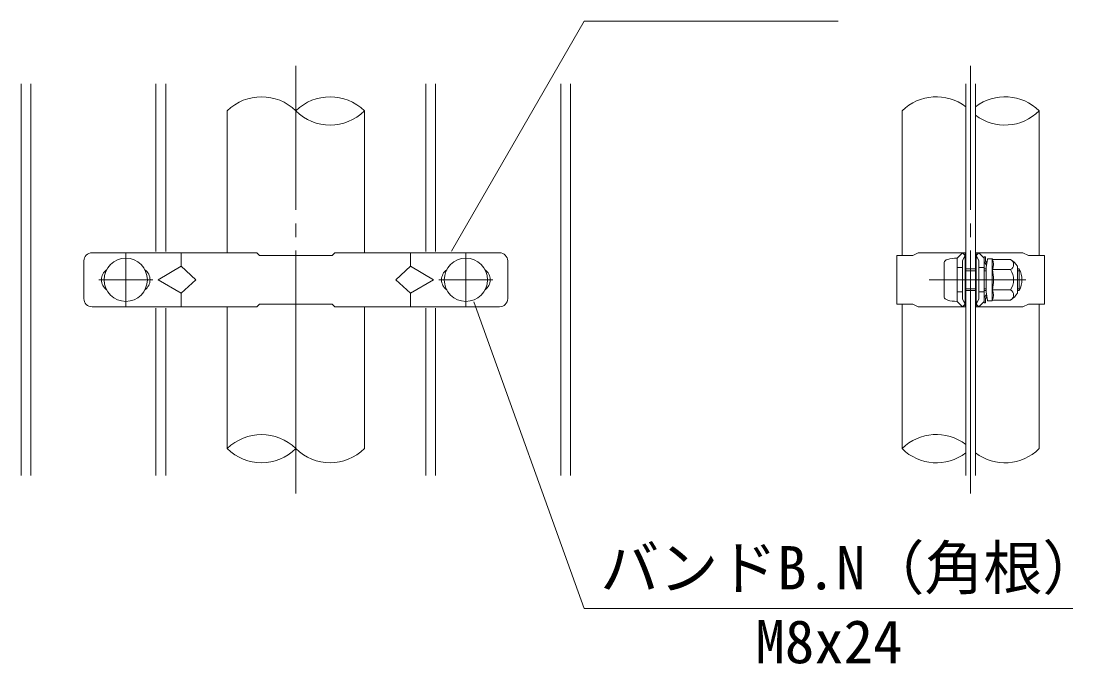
# Model space of a CAD drawing. Units: millimetres, scale not verified. Extents: x -6299 to 6301, y -4455 to 4455.
# Drawn here: x 3877 to 5046, y -768 to -54 of the extents above; entities that cross this region are included whole.
import ezdxf
from ezdxf.enums import TextEntityAlignment as Align

# ---------------------------------------------------------------- set-up
doc = ezdxf.new("R2010")
doc.units = ezdxf.units.MM
doc.header["$LTSCALE"] = 15
doc.linetypes.add('LONG_CHAIN', pattern=[21, 18, -1, 1, -1])
for name, color, linetype, lineweight in [('0-0_D-STR-TXT', 7, 'Continuous', 9), ('0-3_D-STR2', 7, 'Continuous', 9), ('0-4_D-STR-DIM', 7, 'Continuous', 9), ('0-6_D-STR1', 1, 'Continuous', 9), ('0-7_D-BMK', 2, 'LONG_CHAIN', 9), ('0-8_D-STR3', 3, 'Continuous', 9)]:
    doc.layers.add(name, color=color, linetype=linetype, lineweight=lineweight)
doc.styles.add('ＭＳ ゴシック', font='')
doc.styles.get('ＭＳ ゴシック').set_extended_font_data('MS Gothic')

msp = doc.modelspace()

# ---------------------------------------------------------------- linework, layer by layer
at = {"layer": '0-0_D-STR-TXT'}
for points in [[(4785.33, -53.61), (4502.78, -53.61), (4355.23, -309.19)], [(5046.11, -705.89), (4502.7, -705.89), (4380.17, -365.38)]]:
    msp.add_lwpolyline(points, dxfattribs=at)
at = {"layer": '0-3_D-STR2'}
for p, q in [((3876.96, -558.42), (3876.96, -123.42)), ((3887.76, -558.42), (3887.76, -123.42)), ((4026.96, -309.42), (4026.96, -123.42)), ((4037.76, -309.42), (4037.76, -123.42)), ((4326.96, -309.42), (4326.96, -123.42)), ((4337.76, -309.42), (4337.76, -123.42)), ((4476.96, -558.42), (4476.96, -123.42)), ((4487.76, -558.42), (4487.76, -123.42)), ((4926.97, -558.42), (4926.97, -123.42)), ((4937.77, -558.42), (4937.77, -123.42)), ((4026.96, -558.42), (4026.96, -372.42)), ((4037.76, -558.42), (4037.76, -372.42)), ((4326.96, -558.42), (4326.96, -372.42)), ((4337.76, -558.42), (4337.76, -372.42))]:
    msp.add_line(p, q, dxfattribs=at)
at = {"layer": '0-4_D-STR-DIM'}
for centre, start, end in [((4144.26, -191.76), 45.18146, 134.81854), ((4220.46, -191.76), 45.18146, 134.81854), ((4894.27, -191.76), 52.7739, 134.81854), ((4970.47, -191.76), 45.18146, 127.2261), ((4220.46, -115.08), 225.18146, 314.81854), ((4970.47, -115.08), 232.7739, 314.81854), ((4144.26, -566.76), 45.18146, 134.81854), ((4894.27, -566.76), 52.7739, 134.81854), ((4144.26, -490.08), 225.18146, 314.81854), ((4220.46, -490.08), 225.18146, 314.81854), ((4894.27, -490.08), 225.18146, 307.2261), ((4970.47, -490.08), 232.7739, 314.81854)]:
    msp.add_arc(centre, 54.05, start, end, dxfattribs=at)
at = {"layer": '0-6_D-STR1'}
for p, q in [((4106.16, -153.42), (4106.16, -310.92)), ((4258.56, -310.92), (4258.56, -153.42)), ((4856.17, -153.42), (4856.17, -313.92)), ((5008.57, -313.92), (5008.57, -153.42)), ((4106.16, -370.92), (4106.16, -528.42)), ((4258.56, -528.42), (4258.56, -370.92)), ((4856.17, -367.92), (4856.17, -528.42)), ((5008.57, -528.42), (5008.57, -367.92))]:
    msp.add_line(p, q, dxfattribs=at)
at = {"layer": '0-7_D-BMK'}
for p, q in [((4182.36, -578.42), (4182.36, -103.42)), ((4932.37, -578.42), (4932.37, -103.42)), ((3993.36, -370.92), (3993.36, -310.92)), ((4371.36, -370.92), (4371.36, -310.92)), ((3963.36, -340.92), (4023.36, -340.92)), ((4341.36, -340.92), (4401.36, -340.92)), ((4886.36, -340.92), (4993.58, -340.92))]:
    msp.add_line(p, q, dxfattribs=at)
at = {"layer": '0-8_D-STR3'}
for p, q in [((3955.86, -310.92), (4138.86, -310.92)), ((4054.86, -310.92), (4054.86, -325.92)), ((4141.86, -313.92), (4138.86, -310.92)), ((4141.86, -313.92), (4222.86, -313.92)), ((4222.86, -313.92), (4225.86, -310.92)), ((4225.86, -310.92), (4408.86, -310.92)), ((4309.86, -310.92), (4309.86, -325.92)), ((4850.17, -367.92), (4850.17, -313.92)), ((4850.17, -313.92), (4868.2, -313.92)), ((4868.2, -313.92), (4874.2, -310.92)), ((4874.2, -310.92), (4926.32, -310.92)), ((4923.32, -310.92), (4917.32, -316.92)), ((4923.32, -310.92), (4926.32, -313.92)), ((4926.32, -313.92), (4923.32, -319.41)), ((4926.32, -316.62), (4926.32, -310.92)), ((4990.54, -310.92), (4938.41, -310.92)), ((4938.41, -316.62), (4938.41, -310.92)), ((4941.41, -310.92), (4938.41, -313.92)), ((4938.41, -313.92), (4941.41, -319.41)), ((4941.41, -310.92), (4947.41, -316.92)), ((4947.41, -315.42), (4947.41, -319.74)), ((4948.91, -315.42), (4947.41, -315.42)), ((4948.91, -315.42), (4948.91, -319.74)), ((4996.54, -313.92), (4990.54, -310.92)), ((5014.57, -313.92), (4996.54, -313.92)), ((5014.57, -367.92), (5014.57, -313.92)), ((3946.86, -319.92), (3946.86, -361.92)), ((4029.36, -340.92), (4054.86, -325.92)), ((4417.86, -319.92), (4417.86, -361.92)), ((4902.92, -321.42), (4902.92, -360.42)), ((4917.32, -364.92), (4917.32, -316.92)), ((4917.32, -316.92), (4917.32, -364.92)), ((4923.32, -362.43), (4923.32, -319.41)), ((4924.85, -316.62), (4926.32, -316.62)), ((4926.32, -365.22), (4926.32, -316.62)), ((4938.41, -365.22), (4938.41, -316.62)), ((4939.89, -316.62), (4938.41, -316.62)), ((4941.41, -362.43), (4941.41, -319.41)), ((4947.41, -364.92), (4947.41, -316.92)), ((4947.97, -321.48), (4950.13, -324.51)), ((4949.19, -320.61), (4950.43, -322.35)), ((4949.81, -327.42), (4950.97, -317.93)), ((4956.28, -317.67), (4951.27, -317.67)), ((4956.41, -340.92), (4956.41, -317.74)), ((4956.7, -318.4), (4956.57, -317.89)), ((4976.79, -318.4), (4956.7, -318.4)), ((4984.31, -325.92), (4984.31, -355.92)), ((4917.32, -327.42), (4923.32, -327.42)), ((4926.32, -328.92), (4937.77, -328.92)), ((4926.32, -330.95), (4937.77, -330.95)), ((4947.41, -327.42), (4941.41, -327.42)), ((4947.41, -328.92), (4949.81, -328.92)), ((4947.41, -330.95), (4949.81, -330.95)), ((4949.81, -327.42), (4949.81, -354.42)), ((4976.79, -329.66), (4956.41, -329.66)), ((4984.31, -328.92), (4986.32, -328.92)), ((4984.31, -330.95), (4987.29, -330.95)), ((4986.32, -328.92), (4986.32, -352.92)), ((4029.36, -340.92), (4054.86, -355.92)), ((4335.36, -340.92), (4309.86, -355.92)), ((4956.41, -340.92), (4956.41, -364.09)), ((4309.86, -355.92), (4309.86, -370.92)), ((4917.32, -354.42), (4923.32, -354.42)), ((4926.32, -367.92), (4923.32, -362.43)), ((4926.32, -350.89), (4937.77, -350.89)), ((4926.32, -352.92), (4937.77, -352.92)), ((4938.41, -367.92), (4941.41, -362.43)), ((4947.41, -354.42), (4941.41, -354.42)), ((4947.41, -350.89), (4949.81, -350.89)), ((4947.41, -352.92), (4949.81, -352.92)), ((4947.41, -362.1), (4947.41, -366.42)), ((4947.97, -360.36), (4950.13, -357.33)), ((4949.19, -361.23), (4950.43, -359.49)), ((4949.81, -354.42), (4950.97, -363.91)), ((4976.79, -352.18), (4956.41, -352.18)), ((4984.31, -350.89), (4987.29, -350.89)), ((4984.31, -352.92), (4986.32, -352.92)), ((3955.86, -370.92), (4138.86, -370.92)), ((4141.86, -367.92), (4138.86, -370.92)), ((4141.86, -367.92), (4222.86, -367.92)), ((4222.86, -367.92), (4225.86, -370.92)), ((4225.86, -370.92), (4408.86, -370.92)), ((4850.17, -367.92), (4868.2, -367.92)), ((4868.2, -367.92), (4874.2, -370.92)), ((4874.2, -370.92), (4926.32, -370.92)), ((4923.32, -370.92), (4917.32, -364.92)), ((4923.32, -370.92), (4926.32, -367.92)), ((4924.85, -365.22), (4926.32, -365.22)), ((4926.32, -370.92), (4926.32, -365.22)), ((4938.41, -370.92), (4938.41, -365.22)), ((4939.89, -365.22), (4938.41, -365.22)), ((4941.41, -370.92), (4938.41, -367.92)), ((4990.54, -370.92), (4938.41, -370.92)), ((4941.41, -370.92), (4947.41, -364.92)), ((4956.21, -364.17), (4951.27, -364.17)), ((4976.79, -363.44), (4956.7, -363.44)), ((4996.54, -367.92), (4990.54, -370.92)), ((5014.57, -367.92), (4996.54, -367.92))]:
    msp.add_line(p, q, dxfattribs=at)
for points in [[(4054.86, -325.92), (4071.36, -340.92), (4054.86, -355.92), (4054.86, -370.92)], [(4335.36, -340.92), (4309.86, -325.92), (4293.36, -340.92), (4309.86, -355.92)], [(4948.91, -362.1), (4948.91, -366.42), (4947.41, -366.42)]]:
    msp.add_lwpolyline(points, dxfattribs=at)
for centre in [(3993.36, -340.92), (4371.36, -340.92)]:
    msp.add_circle(centre, 24, dxfattribs=at)
for centre, radius, start, end in [((3955.86, -319.92), 9, 90, 180), ((4408.86, -319.92), 9, 0, 90), ((4950.41, -319.74), 3, 180, 215.53768), ((4950.41, -319.74), 1.5, 180, 215.53768), ((4948.91, -325.38), 1.5, 33.43373, 35.53768), ((4951.27, -317.97), 0.3, 90, 173), ((4956.28, -317.97), 0.3, 15, 90), ((4941.76, -324.04), 15.97, 339.37322, 22.7756), ((4973.74, -324.03), 6.4, 298.45309, 61.54691), ((4963.99, -338.68), 24, 32.13463, 57.68315), ((3979.86, -340.92), 13.5, 125.46791, 234.53209), ((4006.86, -340.92), 13.5, 305.46791, 54.53209), ((4357.86, -340.92), 13.5, 125.46791, 234.53209), ((4384.86, -340.92), 13.5, 305.46791, 54.53209), ((4894.14, -340.92), 63.57, 0, 10.20031), ((4959.52, -340.92), 20.62, 0, 33.09348), ((4963.82, -340.92), 25.5, 331.92751, 28.07249), ((4894.14, -340.92), 63.57, 349.79969, 0), ((4959.52, -340.92), 20.62, 326.90652, 0), ((3955.86, -361.92), 9, 180, 270), ((4408.86, -361.92), 9, 270, 0), ((4950.41, -362.1), 3, 144.46232, 180), ((4950.41, -362.1), 1.5, 144.46232, 180), ((4948.91, -356.46), 1.5, 324.46232, 326.56627), ((4941.76, -357.8), 15.97, 337.2244, 20.62678), ((4973.74, -357.81), 6.4, 298.45309, 61.54691), ((4963.99, -343.15), 24, 302.31685, 327.86537), ((4951.27, -363.87), 0.3, 187, 270), ((4956.21, -363.87), 0.3, 270, 337.2244)]:
    msp.add_arc(centre, radius, start, end, dxfattribs=at)
for centre, start_param, end_param in [((4917.32, -321.42), 1.5707963, 3.1415927), ((4917.32, -360.42), 3.1415927, 4.712389)]:
    msp.add_ellipse(centre, major_axis=(14.4, 0), ratio=0.3125, start_param=start_param, end_param=end_param, dxfattribs=at)

# ---------------------------------------------------------------- texts
at = {"layer": '0-0_D-STR-TXT', "style": 'ＭＳ ゴシック'}
for s, p in [('バンドB.N（角根）', (4520.71, -699.14)), ('M8x24', (4693.19, -781.14))]:
    msp.add_text(s, height=48.06, dxfattribs=at).set_placement(p, align=Align.BOTTOM_LEFT)

doc.saveas('drawing.dxf')
